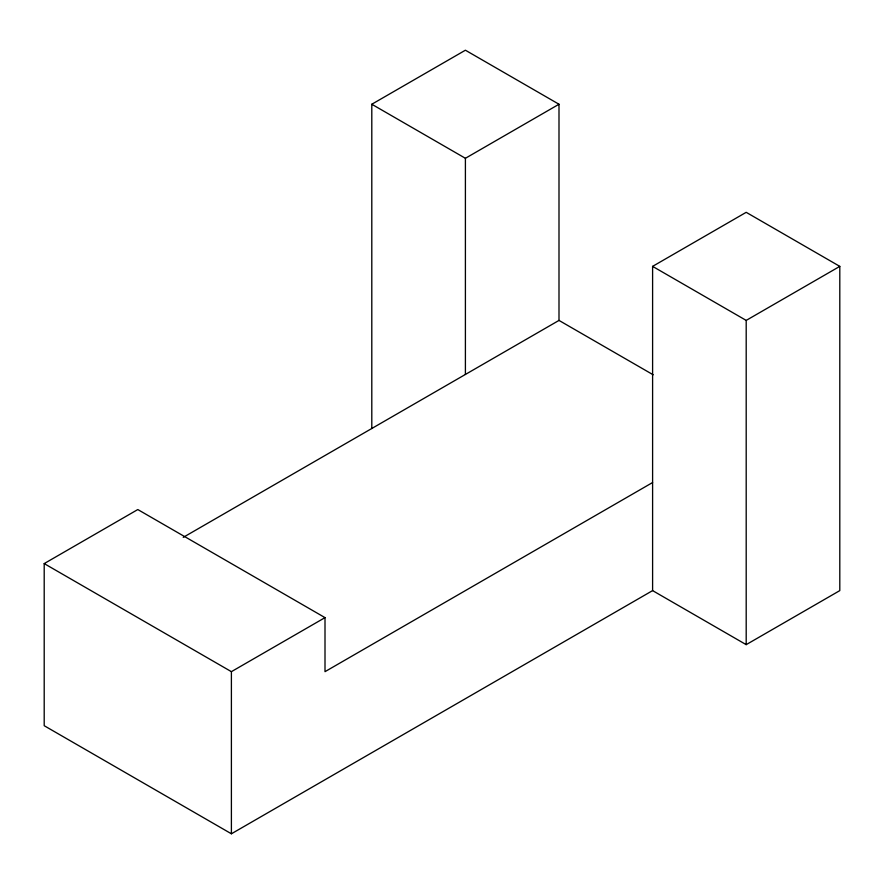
<?xml version="1.0" encoding="UTF-8"?>
<svg xmlns="http://www.w3.org/2000/svg" width="884" height="884" viewBox="0 0 884 884"><rect width="100%" height="100%" fill="white"/><g stroke="black" fill="none" stroke-linecap="round" stroke-linejoin="round"><path stroke-width="1.33" d="M371.799 428.497L371.799 104.246L465.404 50.211L558.997 104.246L558.997 320.417L183.231 537.361M371.799 104.246L465.404 158.291L558.997 104.246M652.602 590.611L652.602 266.371L746.195 212.326L839.8 266.371L839.8 590.611L746.195 644.646L652.602 590.611L231.398 833.789L44.2 725.709L44.2 563.594L137.805 509.549L325.003 617.629L325.003 671.663L652.602 482.531M652.602 266.371L746.195 320.406L839.8 266.371M44.2 563.594L231.398 671.663L325.003 617.629M558.997 320.417L653.199 374.794M746.195 320.406L746.195 644.646M465.404 158.291L465.404 374.451M231.398 671.663L231.398 833.789"/></g></svg>
